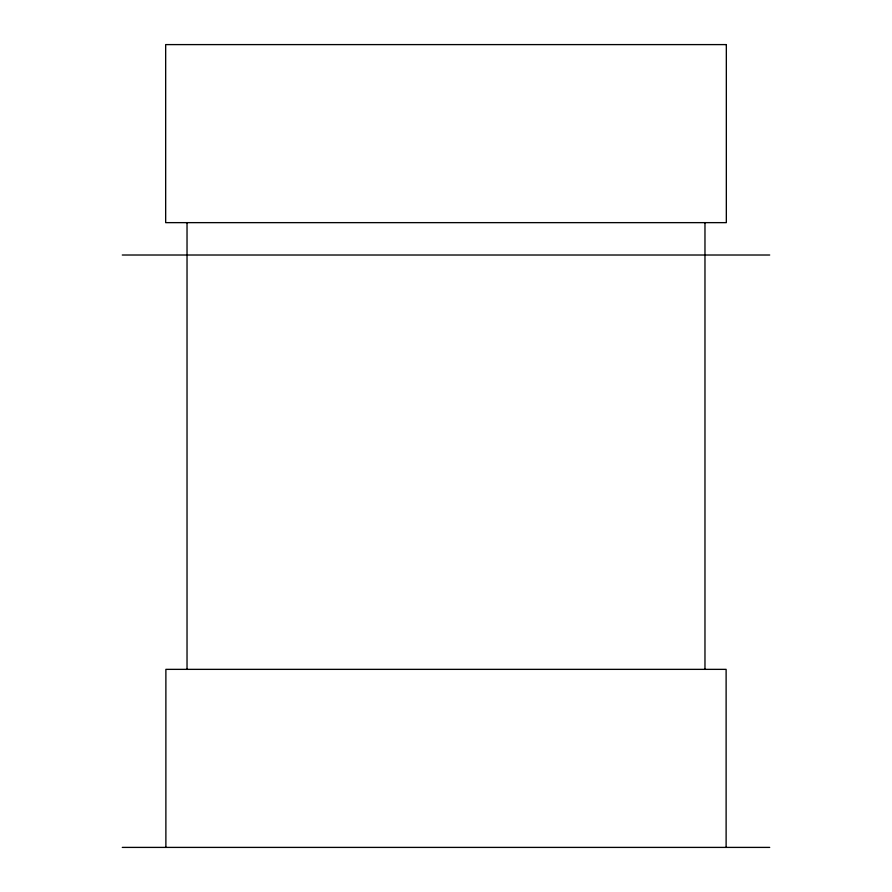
<?xml version="1.0" encoding="UTF-8"?>
<svg xmlns="http://www.w3.org/2000/svg" width="892" height="892" viewBox="0 0 892 892"><rect width="100%" height="100%" fill="white"/><g stroke="black" fill="none" stroke-linecap="round" stroke-linejoin="round"><path stroke-width="1.34" d="M122.293 255.012L769.707 255.012M122.293 847.4L769.707 847.4M726.121 847.4L726.121 669.357L165.879 669.357L165.879 847.4M704.97 222.643L704.97 669.357M187.03 222.643L187.03 669.357M726.333 44.6L165.667 44.6L165.667 222.643L726.333 222.643L726.333 44.6"/></g></svg>
